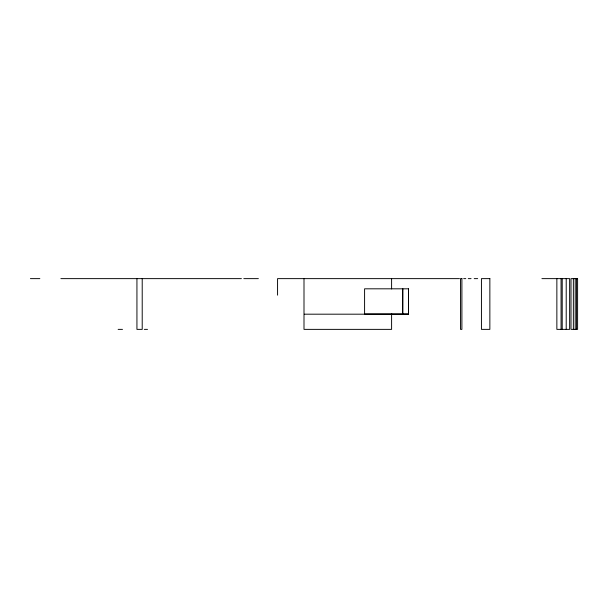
<?xml version="1.0" encoding="UTF-8"?>
<svg xmlns="http://www.w3.org/2000/svg" width="608" height="608" viewBox="0 0 608 608"><rect width="100%" height="100%" fill="white"/><g stroke="black" fill="none" stroke-linecap="round" stroke-linejoin="round"><path stroke-width="0.91" d="M304 278.631L304 329.369L391.598 329.369L391.598 313.394M391.598 288.967L391.598 278.631M402.64 313.986L402.694 288.815M402.792 313.986L402.792 288.815M304.334 314.184L408.462 314.184L408.462 288.815L364.587 288.815L364.587 313.986L408.462 313.986M30.4 278.631L39.839 278.631M60.876 278.631L241.399 278.631M243.808 278.631L258.377 278.631M459.458 278.631L277.567 278.631L277.567 295.161M463.668 278.631L465.789 278.631M468.259 278.631L471.063 278.631M474.202 278.631L477.668 278.631M541.91 278.631L569.635 278.631L569.635 329.369L556.86 329.369L556.86 278.631M118.142 329.369L122.497 329.369M144.332 329.369L147.508 329.369M576.536 278.631L576.536 329.369M575.206 278.631L575.206 329.369M573.359 278.631L573.359 329.369M566.208 278.631L566.208 329.369M562.21 278.631L562.21 329.369M561.07 278.631L561.07 329.369M408.462 288.815L408.462 314.184M142.211 278.631L142.211 329.369L136.937 329.369L136.937 278.631M461.898 278.631L460.492 278.631L460.492 329.369L461.898 329.369L461.898 278.631M489.858 278.631L481.437 278.631L481.437 329.369L489.858 329.369L489.858 278.631M577.6 278.631L571.011 278.631L571.011 329.369L577.6 329.369L577.6 278.631"/></g></svg>
